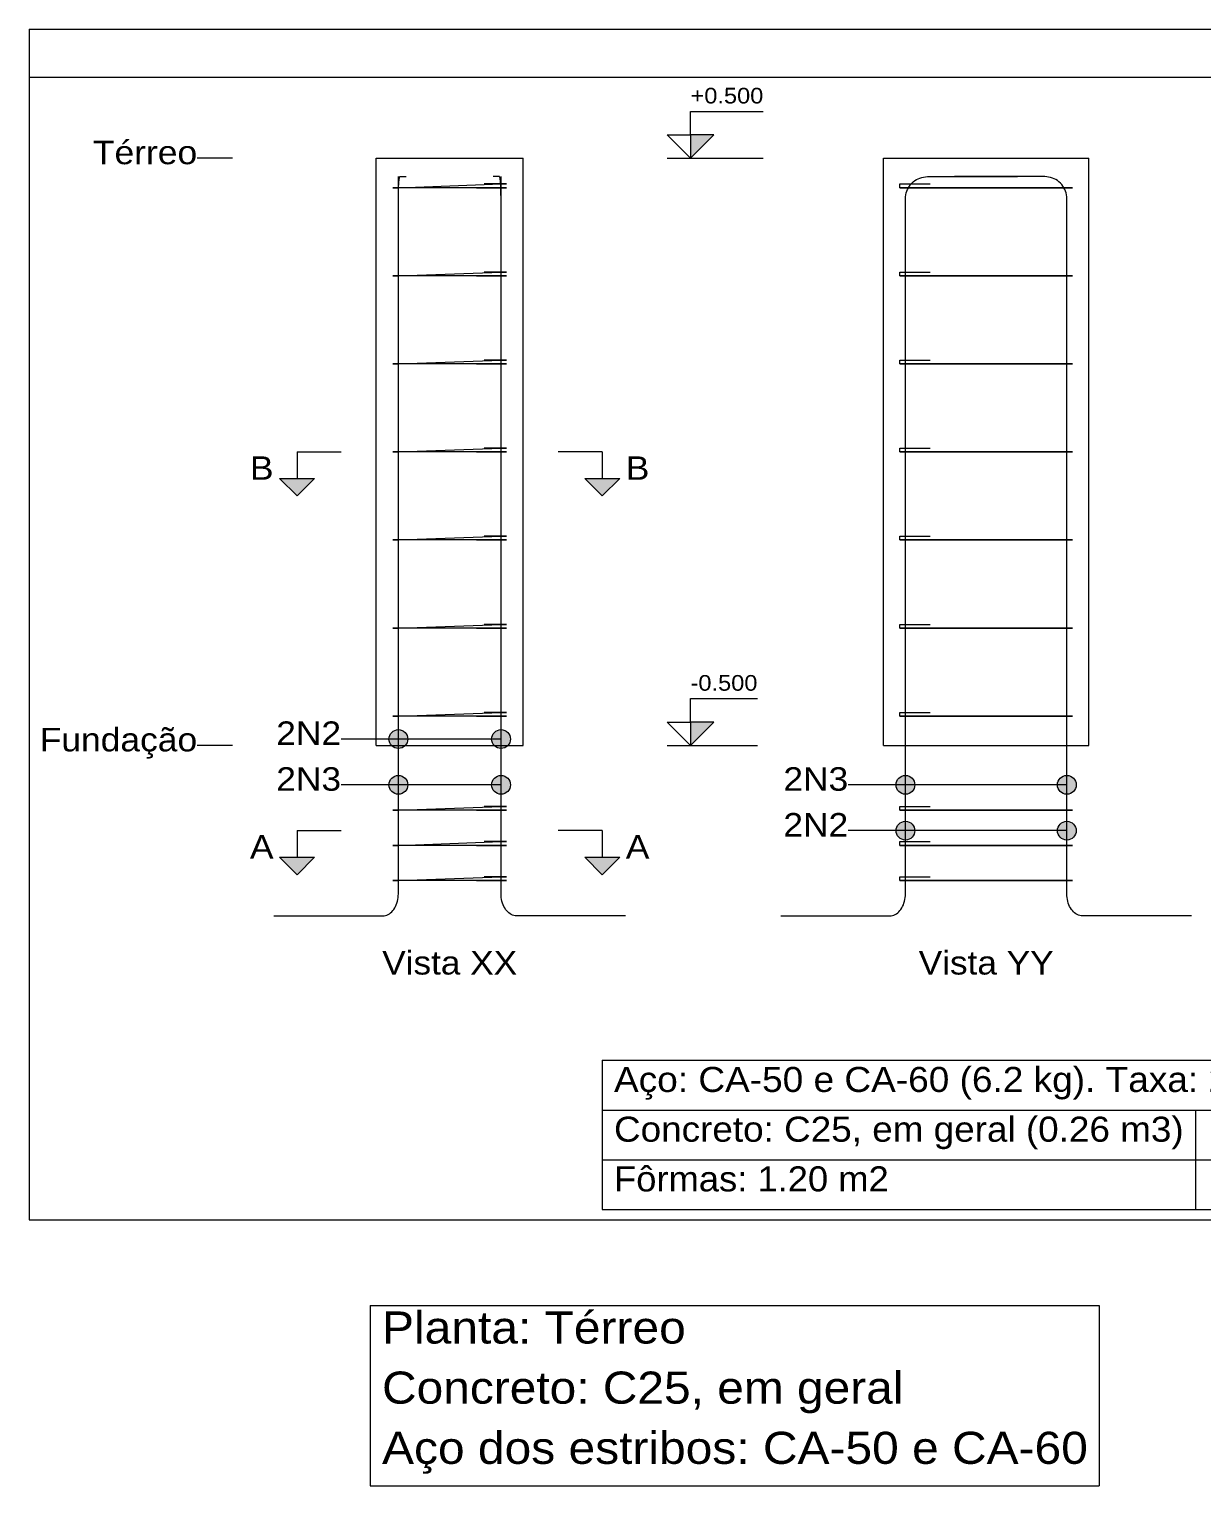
# Model space of a CAD drawing. Header units: inches. Extents: x -37 to 842, y -205 to 94.
# Drawn here: x 662.159 to 664.156, y 83.909 to 86.389 of the extents above; entities that cross this region are included whole.
import ezdxf
from ezdxf.enums import TextEntityAlignment as Align

# ---------------------------------------------------------------- set-up
doc = ezdxf.new("R2010")
doc.units = ezdxf.units.IN
doc.header["$MEASUREMENT"] = 0
for name, color, linetype, lineweight in [('ARM_LONGITUDINAL_Ø12_5', 202, 'Continuous', 9), ('ARM_TRANSVERSAL_Ø6_3', 202, 'Continuous', 9), ('CORTE_COTAS_DAS_PLANTAS', 151, 'Continuous', 9), ('CORTE_LINHAS_DA_TABELA_DE_DADOS_DOS_PILARES', 1, 'Continuous', 9), ('CORTE_LINHAS_DA_TABELA_DE_DETALHE', 7, 'Continuous', 9), ('CORTE_LINHAS_DA_TABELA_DE_QUANTITATIVOS_DO_QUADRO_DE_PILARES', 1, 'Continuous', 9), ('CORTE_NOMES_DAS_PLANTAS', 106, 'Continuous', 9), ('CORTE_PILAR_DE_CONCRETO', 2, 'Continuous', 9), ('CORTE_PISOS', 8, 'Continuous', 9), ('CORTE_SEGMENTOS_DE_CORTE_DE_SECOES', 12, 'Continuous', 9), ('CORTE_TEXTO_DAS_ELEVACOES_DOS_PILARES', 133, 'Continuous', 9), ('CORTE_TEXTOS_DA_TABELA_DE_DADOS_DOS_PILARES', 1, 'Continuous', 9), ('CORTE_TEXTOS_DA_TABELA_DE_QUANTITATIVOS_DO_QUADRO_DE_PILARES', 1, 'Continuous', 9), ('PILCP_ARM_LONG_LINHAS_DAS_ETIQUETAS_DAS_POSICOES_DE_ARMADURA_LONGITUDINAL', 106, 'Continuous', 9), ('PILCP_ARM_LONG_REFERENCIA', 106, 'Continuous', 9)]:
    doc.layers.add(name, color=color, linetype=linetype, lineweight=lineweight)
doc.styles.add('CYPETXT', font='arial.ttf', dxfattribs={"height": 0.2})

msp = doc.modelspace()

# ---------------------------------------------------------------- hatches: boundary and pattern name
at = {"layer": 'CORTE_COTAS_DAS_PLANTAS'}
for points in [[(663.2852, 86.1692), (663.3252, 86.2092), (663.2852, 86.2092)], [(663.2852, 85.1693), (663.3252, 85.2093), (663.2852, 85.2093)]]:
    msp.add_hatch(color=256, dxfattribs=at).paths.add_polyline_path(points)
at = {"layer": 'CORTE_SEGMENTOS_DE_CORTE_DE_SECOES'}
for points in [[(662.585, 85.6242), (662.645, 85.6242), (662.615, 85.5943)], [(662.585, 85.6242), (662.645, 85.6242), (662.615, 85.5943)], [(663.105, 85.6242), (663.165, 85.6242), (663.135, 85.5943)], [(663.105, 85.6242), (663.165, 85.6242), (663.135, 85.5943)], [(662.585, 84.9793), (662.645, 84.9793), (662.615, 84.9493)], [(662.585, 84.9793), (662.645, 84.9793), (662.615, 84.9493)], [(663.105, 84.9793), (663.165, 84.9793), (663.135, 84.9493)], [(663.105, 84.9793), (663.165, 84.9793), (663.135, 84.9493)]]:
    msp.add_hatch(color=256, dxfattribs=at).paths.add_polyline_path(points)
at = {"layer": 'PILCP_ARM_LONG_LINHAS_DAS_ETIQUETAS_DAS_POSICOES_DE_ARMADURA_LONGITUDINAL'}
h = msp.add_hatch(color=256, dxfattribs=at)
edge = h.paths.add_edge_path()
edge.add_arc((662.7876, 85.1803), 0.016, 0, 360)
h = msp.add_hatch(color=256, dxfattribs=at)
edge = h.paths.add_edge_path()
edge.add_arc((662.9625, 85.1803), 0.016, 0, 360)
h = msp.add_hatch(color=256, dxfattribs=at)
edge = h.paths.add_edge_path()
edge.add_arc((662.7876, 85.1023), 0.016, 0, 360)
h = msp.add_hatch(color=256, dxfattribs=at)
edge = h.paths.add_edge_path()
edge.add_arc((662.9625, 85.1023), 0.016, 0, 360)
h = msp.add_hatch(color=256, dxfattribs=at)
edge = h.paths.add_edge_path()
edge.add_arc((663.6513, 85.1023), 0.016, 0, 360)
h = msp.add_hatch(color=256, dxfattribs=at)
edge = h.paths.add_edge_path()
edge.add_arc((663.9262, 85.1023), 0.016, 0, 360)
h = msp.add_hatch(color=256, dxfattribs=at)
edge = h.paths.add_edge_path()
edge.add_arc((663.6513, 85.0243), 0.016, 0, 360)
h = msp.add_hatch(color=256, dxfattribs=at)
edge = h.paths.add_edge_path()
edge.add_arc((663.9262, 85.0243), 0.016, 0, 360)

# ---------------------------------------------------------------- linework, layer by layer
at = {"layer": 'ARM_LONGITUDINAL_Ø12_5'}
for points in [[(662.5755, 84.8793), (662.7611, 84.8793), (662.7634, 84.8794), (662.7657, 84.8799), (662.7679, 84.8806), (662.7701, 84.8815), (662.7723, 84.8828), (662.7743, 84.8843), (662.7763, 84.8861), (662.7781, 84.8881), (662.7798, 84.8903), (662.7814, 84.8927), (662.7828, 84.8953), (662.784, 84.898), (662.7851, 84.9009), (662.786, 84.904), (662.7867, 84.9071), (662.7872, 84.9103), (662.7875, 84.9135), (662.7876, 84.9168), (662.7876, 86.1005), (662.7876, 86.1037), (662.7876, 86.107), (662.7876, 86.1102), (662.7876, 86.1133), (662.7876, 86.1163), (662.7876, 86.1192), (662.7876, 86.122), (662.7876, 86.1246), (662.7876, 86.127), (662.7876, 86.1292), (662.7876, 86.1312), (662.7876, 86.133), (662.7876, 86.1345), (662.7876, 86.1357), (662.7876, 86.1367), (662.7876, 86.1374), (662.7876, 86.1378), (662.7876, 86.138)], [(662.5755, 84.8793), (662.7611, 84.8793), (662.7634, 84.8794), (662.7657, 84.8799), (662.7679, 84.8806), (662.7701, 84.8815), (662.7723, 84.8828), (662.7743, 84.8843), (662.7763, 84.8861), (662.7781, 84.8881), (662.7798, 84.8903), (662.7814, 84.8927), (662.7828, 84.8953), (662.784, 84.898), (662.7851, 84.9009), (662.786, 84.904), (662.7867, 84.9071), (662.7872, 84.9103), (662.7875, 84.9135), (662.7876, 84.9168), (662.7876, 86.1005), (662.7876, 86.1037), (662.7876, 86.107), (662.7877, 86.1102), (662.7877, 86.1133), (662.7878, 86.1163), (662.7879, 86.1192), (662.7881, 86.122), (662.7882, 86.1246), (662.7884, 86.127), (662.7885, 86.1292), (662.7887, 86.1312), (662.7889, 86.133), (662.7891, 86.1345), (662.7893, 86.1357), (662.7895, 86.1367), (662.7897, 86.1374), (662.79, 86.1378), (662.7902, 86.138), (662.8009, 86.138)], [(663.1746, 84.8793), (662.989, 84.8793), (662.9867, 84.8794), (662.9844, 84.8799), (662.9821, 84.8806), (662.9799, 84.8815), (662.9778, 84.8828), (662.9757, 84.8843), (662.9738, 84.8861), (662.9719, 84.8881), (662.9702, 84.8903), (662.9687, 84.8927), (662.9673, 84.8953), (662.966, 84.898), (662.965, 84.9009), (662.9641, 84.904), (662.9634, 84.9071), (662.9629, 84.9103), (662.9626, 84.9135), (662.9625, 84.9168), (662.9625, 86.1005), (662.9625, 86.1037), (662.9624, 86.107), (662.9624, 86.1102), (662.9623, 86.1133), (662.9622, 86.1163), (662.9621, 86.1192), (662.962, 86.122), (662.9619, 86.1246), (662.9617, 86.127), (662.9615, 86.1292), (662.9614, 86.1312), (662.9612, 86.133), (662.961, 86.1345), (662.9608, 86.1357), (662.9605, 86.1367), (662.9603, 86.1374), (662.9601, 86.1378), (662.9599, 86.138), (662.9491, 86.138)], [(663.1746, 84.8793), (662.989, 84.8793), (662.9867, 84.8794), (662.9844, 84.8799), (662.9821, 84.8806), (662.9799, 84.8815), (662.9778, 84.8828), (662.9757, 84.8843), (662.9738, 84.8861), (662.9719, 84.8881), (662.9702, 84.8903), (662.9687, 84.8927), (662.9673, 84.8953), (662.966, 84.898), (662.965, 84.9009), (662.9641, 84.904), (662.9634, 84.9071), (662.9629, 84.9103), (662.9626, 84.9135), (662.9625, 84.9168), (662.9625, 86.1005), (662.9625, 86.1037), (662.9625, 86.107), (662.9625, 86.1102), (662.9625, 86.1133), (662.9625, 86.1163), (662.9625, 86.1192), (662.9625, 86.122), (662.9625, 86.1246), (662.9625, 86.127), (662.9625, 86.1292), (662.9625, 86.1312), (662.9625, 86.133), (662.9625, 86.1345), (662.9625, 86.1357), (662.9625, 86.1367), (662.9625, 86.1374), (662.9625, 86.1378), (662.9625, 86.138)], [(663.4392, 84.8793), (663.6248, 84.8793), (663.6271, 84.8794), (663.6294, 84.8799), (663.6317, 84.8806), (663.6339, 84.8815), (663.636, 84.8828), (663.6381, 84.8843), (663.64, 84.8861), (663.6419, 84.8881), (663.6436, 84.8903), (663.6451, 84.8927), (663.6465, 84.8953), (663.6478, 84.898), (663.6488, 84.9009), (663.6497, 84.904), (663.6504, 84.9071), (663.6509, 84.9103), (663.6512, 84.9135), (663.6513, 84.9168), (663.6513, 86.1005), (663.6515, 86.1037), (663.6519, 86.107), (663.6526, 86.1102), (663.6536, 86.1133), (663.6548, 86.1163), (663.6563, 86.1192), (663.6581, 86.122), (663.6601, 86.1246), (663.6623, 86.127), (663.6647, 86.1292), (663.6673, 86.1312), (663.67, 86.133), (663.6729, 86.1345), (663.6759, 86.1357), (663.679, 86.1367), (663.6822, 86.1374), (663.6855, 86.1378), (663.6887, 86.138), (663.8421, 86.138)], [(663.4392, 84.8793), (663.6248, 84.8793), (663.6271, 84.8794), (663.6294, 84.8799), (663.6317, 84.8806), (663.6339, 84.8815), (663.636, 84.8828), (663.6381, 84.8843), (663.64, 84.8861), (663.6419, 84.8881), (663.6436, 84.8903), (663.6451, 84.8927), (663.6465, 84.8953), (663.6478, 84.898), (663.6488, 84.9009), (663.6497, 84.904), (663.6504, 84.9071), (663.6509, 84.9103), (663.6512, 84.9135), (663.6513, 84.9168), (663.6513, 86.1005), (663.6515, 86.1037), (663.6519, 86.107), (663.6526, 86.1102), (663.6536, 86.1133), (663.6548, 86.1163), (663.6563, 86.1192), (663.6581, 86.122), (663.6601, 86.1246), (663.6623, 86.127), (663.6647, 86.1292), (663.6673, 86.1312), (663.67, 86.133), (663.6729, 86.1345), (663.6759, 86.1357), (663.679, 86.1367), (663.6822, 86.1374), (663.6855, 86.1378), (663.6887, 86.138), (663.8421, 86.138)], [(664.1383, 84.8793), (663.9527, 84.8793), (663.9504, 84.8794), (663.9481, 84.8799), (663.9459, 84.8806), (663.9437, 84.8815), (663.9415, 84.8828), (663.9395, 84.8843), (663.9375, 84.8861), (663.9357, 84.8881), (663.934, 84.8903), (663.9324, 84.8927), (663.931, 84.8953), (663.9298, 84.898), (663.9287, 84.9009), (663.9278, 84.904), (663.9271, 84.9071), (663.9266, 84.9103), (663.9263, 84.9135), (663.9262, 84.9168), (663.9262, 86.1005), (663.9261, 86.1037), (663.9256, 86.107), (663.9249, 86.1102), (663.9239, 86.1133), (663.9227, 86.1163), (663.9212, 86.1192), (663.9194, 86.122), (663.9174, 86.1246), (663.9152, 86.127), (663.9128, 86.1292), (663.9102, 86.1312), (663.9075, 86.133), (663.9046, 86.1345), (663.9015, 86.1357), (663.8984, 86.1367), (663.8952, 86.1374), (663.892, 86.1378), (663.8887, 86.138), (663.735, 86.138)], [(664.1383, 84.8793), (663.9527, 84.8793), (663.9504, 84.8794), (663.9481, 84.8799), (663.9459, 84.8806), (663.9437, 84.8815), (663.9415, 84.8828), (663.9395, 84.8843), (663.9375, 84.8861), (663.9357, 84.8881), (663.934, 84.8903), (663.9324, 84.8927), (663.931, 84.8953), (663.9298, 84.898), (663.9287, 84.9009), (663.9278, 84.904), (663.9271, 84.9071), (663.9266, 84.9103), (663.9263, 84.9135), (663.9262, 84.9168), (663.9262, 86.1005), (663.9261, 86.1037), (663.9256, 86.107), (663.9249, 86.1102), (663.9239, 86.1133), (663.9227, 86.1163), (663.9212, 86.1192), (663.9194, 86.122), (663.9174, 86.1246), (663.9152, 86.127), (663.9128, 86.1292), (663.9102, 86.1312), (663.9075, 86.133), (663.9046, 86.1345), (663.9015, 86.1357), (663.8984, 86.1367), (663.8952, 86.1374), (663.892, 86.1378), (663.8887, 86.138), (663.735, 86.138)]]:
    msp.add_lwpolyline(points, dxfattribs=at)
at = {"layer": 'ARM_TRANSVERSAL_Ø6_3'}
for points in [[(662.9205, 86.1192), (662.9558, 86.1192), (662.9573, 86.1192), (662.9589, 86.1192), (662.9606, 86.1192), (662.9625, 86.1192), (662.9643, 86.1192), (662.9661, 86.1192), (662.9677, 86.1192), (662.9691, 86.1192), (662.9703, 86.1192), (662.9712, 86.1192), (662.9717, 86.1192), (662.9719, 86.1192), (662.9712, 86.1192), (662.9691, 86.1192), (662.9661, 86.1192), (662.9625, 86.1192), (662.7876, 86.1192), (662.784, 86.1192), (662.7809, 86.1192), (662.7789, 86.1192), (662.7782, 86.1192), (662.7789, 86.1192), (662.7809, 86.1192), (662.784, 86.1192), (662.7876, 86.1192), (662.9625, 86.1255), (662.9643, 86.1255), (662.9661, 86.1255), (662.9677, 86.1255), (662.9691, 86.1255), (662.9703, 86.1255), (662.9712, 86.1255), (662.9717, 86.1255), (662.9719, 86.1255), (662.9717, 86.1255), (662.9712, 86.1255), (662.9703, 86.1255), (662.9691, 86.1255), (662.9338, 86.1255)], [(663.68, 86.1192), (663.6447, 86.1192), (663.6435, 86.1192), (663.6426, 86.1192), (663.6421, 86.1192), (663.6419, 86.1192), (663.6421, 86.1192), (663.6426, 86.1192), (663.6435, 86.1192), (663.6447, 86.1192), (663.6461, 86.1192), (663.6477, 86.1192), (663.6495, 86.1192), (663.6513, 86.1192), (663.9262, 86.1192), (663.9298, 86.1192), (663.9329, 86.1192), (663.9349, 86.1192), (663.9356, 86.1192), (663.9349, 86.1192), (663.9329, 86.1192), (663.9298, 86.1192), (663.9262, 86.1192), (663.6513, 86.1192), (663.6477, 86.1192), (663.6447, 86.1192), (663.6426, 86.1192), (663.6419, 86.1192), (663.6419, 86.1255), (663.6421, 86.1255), (663.6426, 86.1255), (663.6435, 86.1255), (663.6447, 86.1255), (663.6461, 86.1255), (663.6477, 86.1255), (663.6495, 86.1255), (663.6513, 86.1255), (663.6532, 86.1255), (663.6549, 86.1255), (663.6565, 86.1255), (663.658, 86.1255), (663.6933, 86.1255)], [(662.9205, 85.9692), (662.9558, 85.9692), (662.9573, 85.9692), (662.9589, 85.9692), (662.9606, 85.9692), (662.9625, 85.9692), (662.9643, 85.9692), (662.9661, 85.9692), (662.9677, 85.9692), (662.9691, 85.9692), (662.9703, 85.9692), (662.9712, 85.9692), (662.9717, 85.9692), (662.9719, 85.9692), (662.9712, 85.9692), (662.9691, 85.9692), (662.9661, 85.9692), (662.9625, 85.9692), (662.7876, 85.9692), (662.784, 85.9692), (662.7809, 85.9692), (662.7789, 85.9692), (662.7782, 85.9692), (662.7789, 85.9692), (662.7809, 85.9692), (662.784, 85.9692), (662.7876, 85.9692), (662.9625, 85.9755), (662.9643, 85.9755), (662.9661, 85.9755), (662.9677, 85.9755), (662.9691, 85.9755), (662.9703, 85.9755), (662.9712, 85.9755), (662.9717, 85.9755), (662.9719, 85.9755), (662.9717, 85.9755), (662.9712, 85.9755), (662.9703, 85.9755), (662.9691, 85.9755), (662.9338, 85.9755)], [(663.68, 85.9692), (663.6447, 85.9692), (663.6435, 85.9692), (663.6426, 85.9692), (663.6421, 85.9692), (663.6419, 85.9692), (663.6421, 85.9692), (663.6426, 85.9692), (663.6435, 85.9692), (663.6447, 85.9692), (663.6461, 85.9692), (663.6477, 85.9692), (663.6495, 85.9692), (663.6513, 85.9692), (663.9262, 85.9692), (663.9298, 85.9692), (663.9329, 85.9692), (663.9349, 85.9692), (663.9356, 85.9692), (663.9349, 85.9692), (663.9329, 85.9692), (663.9298, 85.9692), (663.9262, 85.9692), (663.6513, 85.9692), (663.6477, 85.9692), (663.6447, 85.9692), (663.6426, 85.9692), (663.6419, 85.9692), (663.6419, 85.9755), (663.6421, 85.9755), (663.6426, 85.9755), (663.6435, 85.9755), (663.6447, 85.9755), (663.6461, 85.9755), (663.6477, 85.9755), (663.6495, 85.9755), (663.6513, 85.9755), (663.6532, 85.9755), (663.6549, 85.9755), (663.6565, 85.9755), (663.658, 85.9755), (663.6933, 85.9755)], [(662.9205, 85.8192), (662.9558, 85.8192), (662.9573, 85.8192), (662.9589, 85.8192), (662.9606, 85.8192), (662.9625, 85.8192), (662.9643, 85.8192), (662.9661, 85.8192), (662.9677, 85.8192), (662.9691, 85.8192), (662.9703, 85.8192), (662.9712, 85.8192), (662.9717, 85.8192), (662.9719, 85.8192), (662.9712, 85.8192), (662.9691, 85.8192), (662.9661, 85.8192), (662.9625, 85.8192), (662.7876, 85.8192), (662.784, 85.8192), (662.7809, 85.8192), (662.7789, 85.8192), (662.7782, 85.8192), (662.7789, 85.8192), (662.7809, 85.8192), (662.784, 85.8192), (662.7876, 85.8192), (662.9625, 85.8255), (662.9643, 85.8255), (662.9661, 85.8255), (662.9677, 85.8255), (662.9691, 85.8255), (662.9703, 85.8255), (662.9712, 85.8255), (662.9717, 85.8255), (662.9719, 85.8255), (662.9717, 85.8255), (662.9712, 85.8255), (662.9703, 85.8255), (662.9691, 85.8255), (662.9338, 85.8255)], [(663.68, 85.8192), (663.6447, 85.8192), (663.6435, 85.8192), (663.6426, 85.8192), (663.6421, 85.8192), (663.6419, 85.8192), (663.6421, 85.8192), (663.6426, 85.8192), (663.6435, 85.8192), (663.6447, 85.8192), (663.6461, 85.8192), (663.6477, 85.8192), (663.6495, 85.8192), (663.6513, 85.8192), (663.9262, 85.8192), (663.9298, 85.8192), (663.9329, 85.8192), (663.9349, 85.8192), (663.9356, 85.8192), (663.9349, 85.8192), (663.9329, 85.8192), (663.9298, 85.8192), (663.9262, 85.8192), (663.6513, 85.8192), (663.6477, 85.8192), (663.6447, 85.8192), (663.6426, 85.8192), (663.6419, 85.8192), (663.6419, 85.8255), (663.6421, 85.8255), (663.6426, 85.8255), (663.6435, 85.8255), (663.6447, 85.8255), (663.6461, 85.8255), (663.6477, 85.8255), (663.6495, 85.8255), (663.6513, 85.8255), (663.6532, 85.8255), (663.6549, 85.8255), (663.6565, 85.8255), (663.658, 85.8255), (663.6933, 85.8255)], [(662.9205, 85.6692), (662.9558, 85.6692), (662.9573, 85.6692), (662.9589, 85.6692), (662.9606, 85.6692), (662.9625, 85.6692), (662.9643, 85.6692), (662.9661, 85.6692), (662.9677, 85.6692), (662.9691, 85.6692), (662.9703, 85.6692), (662.9712, 85.6692), (662.9717, 85.6692), (662.9719, 85.6692), (662.9712, 85.6692), (662.9691, 85.6692), (662.9661, 85.6692), (662.9625, 85.6692), (662.7876, 85.6692), (662.784, 85.6692), (662.7809, 85.6692), (662.7789, 85.6692), (662.7782, 85.6692), (662.7789, 85.6692), (662.7809, 85.6692), (662.784, 85.6692), (662.7876, 85.6692), (662.9625, 85.6755), (662.9643, 85.6755), (662.9661, 85.6755), (662.9677, 85.6755), (662.9691, 85.6755), (662.9703, 85.6755), (662.9712, 85.6755), (662.9717, 85.6755), (662.9719, 85.6755), (662.9717, 85.6755), (662.9712, 85.6755), (662.9703, 85.6755), (662.9691, 85.6755), (662.9338, 85.6755)], [(663.68, 85.6692), (663.6447, 85.6692), (663.6435, 85.6692), (663.6426, 85.6692), (663.6421, 85.6692), (663.6419, 85.6692), (663.6421, 85.6692), (663.6426, 85.6692), (663.6435, 85.6692), (663.6447, 85.6692), (663.6461, 85.6692), (663.6477, 85.6692), (663.6495, 85.6692), (663.6513, 85.6692), (663.9262, 85.6692), (663.9298, 85.6692), (663.9329, 85.6692), (663.9349, 85.6692), (663.9356, 85.6692), (663.9349, 85.6692), (663.9329, 85.6692), (663.9298, 85.6692), (663.9262, 85.6692), (663.6513, 85.6692), (663.6477, 85.6692), (663.6447, 85.6692), (663.6426, 85.6692), (663.6419, 85.6692), (663.6419, 85.6755), (663.6421, 85.6755), (663.6426, 85.6755), (663.6435, 85.6755), (663.6447, 85.6755), (663.6461, 85.6755), (663.6477, 85.6755), (663.6495, 85.6755), (663.6513, 85.6755), (663.6532, 85.6755), (663.6549, 85.6755), (663.6565, 85.6755), (663.658, 85.6755), (663.6933, 85.6755)], [(662.9205, 85.5193), (662.9558, 85.5193), (662.9573, 85.5193), (662.9589, 85.5193), (662.9606, 85.5193), (662.9625, 85.5193), (662.9643, 85.5193), (662.9661, 85.5193), (662.9677, 85.5193), (662.9691, 85.5193), (662.9703, 85.5193), (662.9712, 85.5193), (662.9717, 85.5193), (662.9719, 85.5193), (662.9712, 85.5193), (662.9691, 85.5193), (662.9661, 85.5193), (662.9625, 85.5193), (662.7876, 85.5193), (662.784, 85.5193), (662.7809, 85.5193), (662.7789, 85.5193), (662.7782, 85.5193), (662.7789, 85.5193), (662.7809, 85.5193), (662.784, 85.5193), (662.7876, 85.5193), (662.9625, 85.5256), (662.9643, 85.5256), (662.9661, 85.5256), (662.9677, 85.5256), (662.9691, 85.5256), (662.9703, 85.5256), (662.9712, 85.5256), (662.9717, 85.5256), (662.9719, 85.5256), (662.9717, 85.5256), (662.9712, 85.5256), (662.9703, 85.5256), (662.9691, 85.5256), (662.9338, 85.5256)], [(663.68, 85.5193), (663.6447, 85.5193), (663.6435, 85.5193), (663.6426, 85.5193), (663.6421, 85.5193), (663.6419, 85.5193), (663.6421, 85.5193), (663.6426, 85.5193), (663.6435, 85.5193), (663.6447, 85.5193), (663.6461, 85.5193), (663.6477, 85.5193), (663.6495, 85.5193), (663.6513, 85.5193), (663.9262, 85.5193), (663.9298, 85.5193), (663.9329, 85.5193), (663.9349, 85.5193), (663.9356, 85.5193), (663.9349, 85.5193), (663.9329, 85.5193), (663.9298, 85.5193), (663.9262, 85.5193), (663.6513, 85.5193), (663.6477, 85.5193), (663.6447, 85.5193), (663.6426, 85.5193), (663.6419, 85.5193), (663.6419, 85.5256), (663.6421, 85.5256), (663.6426, 85.5256), (663.6435, 85.5256), (663.6447, 85.5256), (663.6461, 85.5256), (663.6477, 85.5256), (663.6495, 85.5256), (663.6513, 85.5256), (663.6532, 85.5256), (663.6549, 85.5256), (663.6565, 85.5256), (663.658, 85.5256), (663.6933, 85.5256)], [(662.9205, 85.3693), (662.9558, 85.3693), (662.9573, 85.3693), (662.9589, 85.3693), (662.9606, 85.3693), (662.9625, 85.3693), (662.9643, 85.3693), (662.9661, 85.3693), (662.9677, 85.3693), (662.9691, 85.3693), (662.9703, 85.3693), (662.9712, 85.3693), (662.9717, 85.3693), (662.9719, 85.3693), (662.9712, 85.3693), (662.9691, 85.3693), (662.9661, 85.3693), (662.9625, 85.3693), (662.7876, 85.3693), (662.784, 85.3693), (662.7809, 85.3693), (662.7789, 85.3693), (662.7782, 85.3693), (662.7789, 85.3693), (662.7809, 85.3693), (662.784, 85.3693), (662.7876, 85.3693), (662.9625, 85.3756), (662.9643, 85.3756), (662.9661, 85.3756), (662.9677, 85.3756), (662.9691, 85.3756), (662.9703, 85.3756), (662.9712, 85.3756), (662.9717, 85.3756), (662.9719, 85.3756), (662.9717, 85.3756), (662.9712, 85.3756), (662.9703, 85.3756), (662.9691, 85.3756), (662.9338, 85.3756)], [(663.68, 85.3693), (663.6447, 85.3693), (663.6435, 85.3693), (663.6426, 85.3693), (663.6421, 85.3693), (663.6419, 85.3693), (663.6421, 85.3693), (663.6426, 85.3693), (663.6435, 85.3693), (663.6447, 85.3693), (663.6461, 85.3693), (663.6477, 85.3693), (663.6495, 85.3693), (663.6513, 85.3693), (663.9262, 85.3693), (663.9298, 85.3693), (663.9329, 85.3693), (663.9349, 85.3693), (663.9356, 85.3693), (663.9349, 85.3693), (663.9329, 85.3693), (663.9298, 85.3693), (663.9262, 85.3693), (663.6513, 85.3693), (663.6477, 85.3693), (663.6447, 85.3693), (663.6426, 85.3693), (663.6419, 85.3693), (663.6419, 85.3756), (663.6421, 85.3756), (663.6426, 85.3756), (663.6435, 85.3756), (663.6447, 85.3756), (663.6461, 85.3756), (663.6477, 85.3756), (663.6495, 85.3756), (663.6513, 85.3756), (663.6532, 85.3756), (663.6549, 85.3756), (663.6565, 85.3756), (663.658, 85.3756), (663.6933, 85.3756)], [(662.9205, 85.2193), (662.9558, 85.2193), (662.9573, 85.2193), (662.9589, 85.2193), (662.9606, 85.2193), (662.9625, 85.2193), (662.9643, 85.2193), (662.9661, 85.2193), (662.9677, 85.2193), (662.9691, 85.2193), (662.9703, 85.2193), (662.9712, 85.2193), (662.9717, 85.2193), (662.9719, 85.2193), (662.9712, 85.2193), (662.9691, 85.2193), (662.9661, 85.2193), (662.9625, 85.2193), (662.7876, 85.2193), (662.784, 85.2193), (662.7809, 85.2193), (662.7789, 85.2193), (662.7782, 85.2193), (662.7789, 85.2193), (662.7809, 85.2193), (662.784, 85.2193), (662.7876, 85.2193), (662.9625, 85.2256), (662.9643, 85.2256), (662.9661, 85.2256), (662.9677, 85.2256), (662.9691, 85.2256), (662.9703, 85.2256), (662.9712, 85.2256), (662.9717, 85.2256), (662.9719, 85.2256), (662.9717, 85.2256), (662.9712, 85.2256), (662.9703, 85.2256), (662.9691, 85.2256), (662.9338, 85.2256)], [(663.68, 85.2193), (663.6447, 85.2193), (663.6435, 85.2193), (663.6426, 85.2193), (663.6421, 85.2193), (663.6419, 85.2193), (663.6421, 85.2193), (663.6426, 85.2193), (663.6435, 85.2193), (663.6447, 85.2193), (663.6461, 85.2193), (663.6477, 85.2193), (663.6495, 85.2193), (663.6513, 85.2193), (663.9262, 85.2193), (663.9298, 85.2193), (663.9329, 85.2193), (663.9349, 85.2193), (663.9356, 85.2193), (663.9349, 85.2193), (663.9329, 85.2193), (663.9298, 85.2193), (663.9262, 85.2193), (663.6513, 85.2193), (663.6477, 85.2193), (663.6447, 85.2193), (663.6426, 85.2193), (663.6419, 85.2193), (663.6419, 85.2256), (663.6421, 85.2256), (663.6426, 85.2256), (663.6435, 85.2256), (663.6447, 85.2256), (663.6461, 85.2256), (663.6477, 85.2256), (663.6495, 85.2256), (663.6513, 85.2256), (663.6532, 85.2256), (663.6549, 85.2256), (663.6565, 85.2256), (663.658, 85.2256), (663.6933, 85.2256)], [(662.9205, 85.0593), (662.9558, 85.0593), (662.9573, 85.0593), (662.9589, 85.0593), (662.9606, 85.0593), (662.9625, 85.0593), (662.9643, 85.0593), (662.9661, 85.0593), (662.9677, 85.0593), (662.9691, 85.0593), (662.9703, 85.0593), (662.9712, 85.0593), (662.9717, 85.0593), (662.9719, 85.0593), (662.9712, 85.0593), (662.9691, 85.0593), (662.9661, 85.0593), (662.9625, 85.0593), (662.7876, 85.0593), (662.784, 85.0593), (662.7809, 85.0593), (662.7789, 85.0593), (662.7782, 85.0593), (662.7789, 85.0593), (662.7809, 85.0593), (662.784, 85.0593), (662.7876, 85.0593), (662.9625, 85.0656), (662.9643, 85.0656), (662.9661, 85.0656), (662.9677, 85.0656), (662.9691, 85.0656), (662.9703, 85.0656), (662.9712, 85.0656), (662.9717, 85.0656), (662.9719, 85.0656), (662.9717, 85.0656), (662.9712, 85.0656), (662.9703, 85.0656), (662.9691, 85.0656), (662.9338, 85.0656)], [(663.68, 85.0593), (663.6447, 85.0593), (663.6435, 85.0593), (663.6426, 85.0593), (663.6421, 85.0593), (663.6419, 85.0593), (663.6421, 85.0593), (663.6426, 85.0593), (663.6435, 85.0593), (663.6447, 85.0593), (663.6461, 85.0593), (663.6477, 85.0593), (663.6495, 85.0593), (663.6513, 85.0593), (663.9262, 85.0593), (663.9298, 85.0593), (663.9329, 85.0593), (663.9349, 85.0593), (663.9356, 85.0593), (663.9349, 85.0593), (663.9329, 85.0593), (663.9298, 85.0593), (663.9262, 85.0593), (663.6513, 85.0593), (663.6477, 85.0593), (663.6447, 85.0593), (663.6426, 85.0593), (663.6419, 85.0593), (663.6419, 85.0656), (663.6421, 85.0656), (663.6426, 85.0656), (663.6435, 85.0656), (663.6447, 85.0656), (663.6461, 85.0656), (663.6477, 85.0656), (663.6495, 85.0656), (663.6513, 85.0656), (663.6532, 85.0656), (663.6549, 85.0656), (663.6565, 85.0656), (663.658, 85.0656), (663.6933, 85.0656)], [(662.9205, 84.9993), (662.9558, 84.9993), (662.9573, 84.9993), (662.9589, 84.9993), (662.9606, 84.9993), (662.9625, 84.9993), (662.9643, 84.9993), (662.9661, 84.9993), (662.9677, 84.9993), (662.9691, 84.9993), (662.9703, 84.9993), (662.9712, 84.9993), (662.9717, 84.9993), (662.9719, 84.9993), (662.9712, 84.9993), (662.9691, 84.9993), (662.9661, 84.9993), (662.9625, 84.9993), (662.7876, 84.9993), (662.784, 84.9993), (662.7809, 84.9993), (662.7789, 84.9993), (662.7782, 84.9993), (662.7789, 84.9993), (662.7809, 84.9993), (662.784, 84.9993), (662.7876, 84.9993), (662.9625, 85.0056), (662.9643, 85.0056), (662.9661, 85.0056), (662.9677, 85.0056), (662.9691, 85.0056), (662.9703, 85.0056), (662.9712, 85.0056), (662.9717, 85.0056), (662.9719, 85.0056), (662.9717, 85.0056), (662.9712, 85.0056), (662.9703, 85.0056), (662.9691, 85.0056), (662.9338, 85.0056)], [(663.68, 84.9993), (663.6447, 84.9993), (663.6435, 84.9993), (663.6426, 84.9993), (663.6421, 84.9993), (663.6419, 84.9993), (663.6421, 84.9993), (663.6426, 84.9993), (663.6435, 84.9993), (663.6447, 84.9993), (663.6461, 84.9993), (663.6477, 84.9993), (663.6495, 84.9993), (663.6513, 84.9993), (663.9262, 84.9993), (663.9298, 84.9993), (663.9329, 84.9993), (663.9349, 84.9993), (663.9356, 84.9993), (663.9349, 84.9993), (663.9329, 84.9993), (663.9298, 84.9993), (663.9262, 84.9993), (663.6513, 84.9993), (663.6477, 84.9993), (663.6447, 84.9993), (663.6426, 84.9993), (663.6419, 84.9993), (663.6419, 85.0056), (663.6421, 85.0056), (663.6426, 85.0056), (663.6435, 85.0056), (663.6447, 85.0056), (663.6461, 85.0056), (663.6477, 85.0056), (663.6495, 85.0056), (663.6513, 85.0056), (663.6532, 85.0056), (663.6549, 85.0056), (663.6565, 85.0056), (663.658, 85.0056), (663.6933, 85.0056)], [(662.9205, 84.9393), (662.9558, 84.9393), (662.9573, 84.9393), (662.9589, 84.9393), (662.9606, 84.9393), (662.9625, 84.9393), (662.9643, 84.9393), (662.9661, 84.9393), (662.9677, 84.9393), (662.9691, 84.9393), (662.9703, 84.9393), (662.9712, 84.9393), (662.9717, 84.9393), (662.9719, 84.9393), (662.9712, 84.9393), (662.9691, 84.9393), (662.9661, 84.9393), (662.9625, 84.9393), (662.7876, 84.9393), (662.784, 84.9393), (662.7809, 84.9393), (662.7789, 84.9393), (662.7782, 84.9393), (662.7789, 84.9393), (662.7809, 84.9393), (662.784, 84.9393), (662.7876, 84.9393), (662.9625, 84.9456), (662.9643, 84.9456), (662.9661, 84.9456), (662.9677, 84.9456), (662.9691, 84.9456), (662.9703, 84.9456), (662.9712, 84.9456), (662.9717, 84.9456), (662.9719, 84.9456), (662.9717, 84.9456), (662.9712, 84.9456), (662.9703, 84.9456), (662.9691, 84.9456), (662.9338, 84.9456)], [(663.68, 84.9393), (663.6447, 84.9393), (663.6435, 84.9393), (663.6426, 84.9393), (663.6421, 84.9393), (663.6419, 84.9393), (663.6421, 84.9393), (663.6426, 84.9393), (663.6435, 84.9393), (663.6447, 84.9393), (663.6461, 84.9393), (663.6477, 84.9393), (663.6495, 84.9393), (663.6513, 84.9393), (663.9262, 84.9393), (663.9298, 84.9393), (663.9329, 84.9393), (663.9349, 84.9393), (663.9356, 84.9393), (663.9349, 84.9393), (663.9329, 84.9393), (663.9298, 84.9393), (663.9262, 84.9393), (663.6513, 84.9393), (663.6477, 84.9393), (663.6447, 84.9393), (663.6426, 84.9393), (663.6419, 84.9393), (663.6419, 84.9456), (663.6421, 84.9456), (663.6426, 84.9456), (663.6435, 84.9456), (663.6447, 84.9456), (663.6461, 84.9456), (663.6477, 84.9456), (663.6495, 84.9456), (663.6513, 84.9456), (663.6532, 84.9456), (663.6549, 84.9456), (663.6565, 84.9456), (663.658, 84.9456), (663.6933, 84.9456)]]:
    msp.add_lwpolyline(points, dxfattribs=at)
at = {"layer": 'CORTE_COTAS_DAS_PLANTAS'}
for p, q in [((663.2452, 86.1692), (663.4092, 86.1692)), ((663.2452, 85.1693), (663.3992, 85.1693))]:
    msp.add_line(p, q, dxfattribs=at)
for points in [[(663.2852, 86.2092), (663.2852, 86.2492), (663.4092, 86.2492)], [(663.2852, 85.2093), (663.2852, 85.2493), (663.3992, 85.2493)]]:
    msp.add_lwpolyline(points, dxfattribs=at)
for points in [[(663.2852, 86.1692), (663.2452, 86.2092), (663.2852, 86.2092), (663.2852, 86.1692)], [(663.2852, 86.1692), (663.3252, 86.2092), (663.2852, 86.2092)], [(663.2852, 85.1693), (663.2452, 85.2093), (663.2852, 85.2093), (663.2852, 85.1693)], [(663.2852, 85.1693), (663.3252, 85.2093), (663.2852, 85.2093)]]:
    msp.add_lwpolyline(points, close=True, dxfattribs=at)
at = {"layer": 'CORTE_LINHAS_DA_TABELA_DE_DADOS_DOS_PILARES'}
for p, q in [((663.1346, 84.6333), (665.7473, 84.6333)), ((663.1346, 84.6333), (663.1346, 84.3793)), ((663.1346, 84.5486), (665.7473, 84.5486)), ((664.1455, 84.5486), (664.1455, 84.3793)), ((663.1346, 84.464), (665.3028, 84.464)), ((663.1346, 84.3793), (665.7473, 84.3793))]:
    msp.add_line(p, q, dxfattribs=at)
at = {"layer": 'CORTE_LINHAS_DA_TABELA_DE_DETALHE'}
for p, q in [((662.1587, 86.3892), (666.7224, 86.3892)), ((662.1587, 86.3892), (662.1587, 84.3613)), ((662.1587, 86.3072), (666.7224, 86.3072)), ((662.1587, 84.3613), (666.7224, 84.3613))]:
    msp.add_line(p, q, dxfattribs=at)
at = {"layer": 'CORTE_NOMES_DAS_PLANTAS'}
for p, q in [((662.5048, 86.1692), (662.4449, 86.1692)), ((662.5048, 85.1693), (662.4449, 85.1693))]:
    msp.add_line(p, q, dxfattribs=at)
at = {"layer": 'CORTE_PILAR_DE_CONCRETO'}
for p, q in [((662.75, 85.1693), (662.75, 86.1692)), ((662.75, 86.1692), (663, 86.1692)), ((663, 85.1693), (663, 86.1692)), ((663.6138, 85.1693), (663.6138, 86.1692)), ((663.6138, 86.1692), (663.9638, 86.1692)), ((663.9638, 85.1693), (663.9638, 86.1692)), ((662.75, 85.1693), (663, 85.1693)), ((663.6138, 85.1693), (663.9638, 85.1693))]:
    msp.add_line(p, q, dxfattribs=at)
at = {"layer": 'CORTE_PISOS', "color": 254, "true_color": 0xdad7d3}
for points in [[(662.75, 86.1692), (663, 86.1692)], [(663.6138, 86.1692), (663.9638, 86.1692)]]:
    msp.add_lwpolyline(points, dxfattribs=at)
at = {"layer": 'CORTE_SEGMENTOS_DE_CORTE_DE_SECOES'}
for p, q in [((662.615, 85.6692), (662.69, 85.6692)), ((662.615, 85.6692), (662.615, 85.6242)), ((662.615, 85.6692), (662.69, 85.6692)), ((662.615, 85.6692), (662.615, 85.6242)), ((663.135, 85.6692), (663.06, 85.6692)), ((663.135, 85.6692), (663.06, 85.6692)), ((663.135, 85.6692), (663.135, 85.6242)), ((663.135, 85.6692), (663.135, 85.6242)), ((662.615, 85.0243), (662.69, 85.0243)), ((662.615, 85.0243), (662.615, 84.9793)), ((662.615, 85.0243), (662.69, 85.0243)), ((662.615, 85.0243), (662.615, 84.9793)), ((663.135, 85.0243), (663.06, 85.0243)), ((663.135, 85.0243), (663.06, 85.0243)), ((663.135, 85.0243), (663.135, 84.9793)), ((663.135, 85.0243), (663.135, 84.9793))]:
    msp.add_line(p, q, dxfattribs=at)
for points in [[(662.585, 85.6242), (662.645, 85.6242), (662.615, 85.5943)], [(662.585, 85.6242), (662.645, 85.6242), (662.615, 85.5943)], [(663.105, 85.6242), (663.165, 85.6242), (663.135, 85.5943)], [(663.105, 85.6242), (663.165, 85.6242), (663.135, 85.5943)], [(662.585, 84.9793), (662.645, 84.9793), (662.615, 84.9493)], [(662.585, 84.9793), (662.645, 84.9793), (662.615, 84.9493)], [(663.105, 84.9793), (663.165, 84.9793), (663.135, 84.9493)], [(663.105, 84.9793), (663.165, 84.9793), (663.135, 84.9493)]]:
    msp.add_lwpolyline(points, close=True, dxfattribs=at)
at = {"layer": 'CORTE_TEXTOS_DA_TABELA_DE_QUANTITATIVOS_DO_QUADRO_DE_PILARES', "lineweight": 5}
for p, q in [((662.7395, 84.2159), (663.9815, 84.2159)), ((662.7395, 84.2159), (662.7395, 83.9086)), ((663.9815, 84.2159), (663.9815, 83.9086)), ((662.7395, 83.9086), (663.9815, 83.9086))]:
    msp.add_line(p, q, dxfattribs=at)
at = {"layer": 'PILCP_ARM_LONG_LINHAS_DAS_ETIQUETAS_DAS_POSICOES_DE_ARMADURA_LONGITUDINAL'}
for points in [[(662.9625, 85.1803), (662.69, 85.1803)], [(662.9625, 85.1023), (662.69, 85.1023)], [(663.9262, 85.1023), (663.5538, 85.1023)], [(663.6513, 85.0243), (663.5538, 85.0243)], [(663.9262, 85.0243), (663.5538, 85.0243)]]:
    msp.add_lwpolyline(points, dxfattribs=at)
for centre in [(662.7876, 85.1803), (662.9625, 85.1803), (662.7876, 85.1023), (662.9625, 85.1023), (663.6513, 85.1023), (663.9262, 85.1023), (663.6513, 85.0243), (663.9262, 85.0243)]:
    msp.add_circle(centre, 0.016, dxfattribs=at)

# ---------------------------------------------------------------- texts
at = {"layer": 'CORTE_COTAS_DAS_PLANTAS', "style": 'CYPETXT'}
for s, width, p, p2 in [('+0.500', 1.078453, (663.2852, 86.2626), (663.4092, 86.2626)), ('-0.500', 1.079241, (663.2852, 85.2626), (663.3992, 85.2626))]:
    msp.add_text(s, height=0.02667, dxfattribs=dict(at, width=width)).set_placement(p, p2, align=Align.FIT)
at = {"layer": 'CORTE_LINHAS_DA_TABELA_DE_QUANTITATIVOS_DO_QUADRO_DE_PILARES', "style": 'CYPETXT'}
for s, width, p, p2 in [('Planta: Térreo', 1.069032, (662.7598, 84.1509), (663.2771, 84.1509)), ('Concreto: C25, em geral', 1.06753, (662.7598, 84.0485), (663.6479, 84.0485)), ('Aço dos estribos: CA-50 e CA-60', 1.068831, (662.7598, 83.946), (663.962, 83.946))]:
    msp.add_text(s, height=0.054664, dxfattribs=dict(at, width=width)).set_placement(p, p2, align=Align.FIT)
at = {"layer": 'CORTE_NOMES_DAS_PLANTAS', "style": 'CYPETXT'}
for s, width, p, p2 in [('Térreo', 1.079085, (662.2673, 86.1592), (662.4449, 86.1592)), ('Fundação', 1.079101, (662.1767, 85.1593), (662.4449, 85.1593))]:
    msp.add_text(s, height=0.04, dxfattribs=dict(at, width=width)).set_placement(p, p2, align=Align.FIT)
at = {"layer": 'CORTE_SEGMENTOS_DE_CORTE_DE_SECOES', "style": 'CYPETXT'}
for s, width, p, p2 in [('B', 1.078572, (662.5348, 85.6218), (662.575, 85.6218)), ('B', 1.078572, (662.5348, 85.6218), (662.575, 85.6218)), ('B', 1.078572, (663.175, 85.6218), (663.2152, 85.6218)), ('B', 1.078572, (663.175, 85.6218), (663.2152, 85.6218)), ('A', 1.076209, (662.5348, 84.9768), (662.575, 84.9768)), ('A', 1.076209, (662.5348, 84.9768), (662.575, 84.9768)), ('A', 1.076209, (663.175, 84.9768), (663.2152, 84.9768)), ('A', 1.076209, (663.175, 84.9768), (663.2152, 84.9768))]:
    msp.add_text(s, height=0.04, dxfattribs=dict(at, width=width)).set_placement(p, p2, align=Align.FIT)
at = {"layer": 'CORTE_TEXTO_DAS_ELEVACOES_DOS_PILARES', "style": 'CYPETXT', "width": 1.072341}
for s, p, p2 in [('Vista XX', (662.7601, 84.7793), (662.9899, 84.7793)), ('Vista YY', (663.6739, 84.7793), (663.9037, 84.7793))]:
    msp.add_text(s, height=0.04, dxfattribs=at).set_placement(p, p2, align=Align.FIT)
at = {"layer": 'CORTE_TEXTOS_DA_TABELA_DE_DADOS_DOS_PILARES', "style": 'CYPETXT'}
for s, width, p, p2 in [('Aço: CA-50 e CA-60 (6.2 kg). Taxa: 21.36 kg/m3', 1.057664, (663.1549, 84.5793), (664.5144, 84.5793)), ('Concreto: C25, em geral (0.26 m3)', 1.05354, (663.1549, 84.4946), (664.1252, 84.4946)), ('Fôrmas: 1.20 m2', 1.038828, (663.1549, 84.41), (663.6229, 84.41))]:
    msp.add_text(s, height=0.042665, dxfattribs=dict(at, width=width)).set_placement(p, p2, align=Align.FIT)
at = {"layer": 'PILCP_ARM_LONG_REFERENCIA', "style": 'CYPETXT', "width": 1.076966}
for s, p, p2 in [('2N2', (662.5796, 85.1703), (662.69, 85.1703)), ('2N3', (662.5796, 85.0923), (662.69, 85.0923)), ('2N3', (663.4434, 85.0923), (663.5538, 85.0923)), ('2N2', (663.4434, 85.0143), (663.5538, 85.0143))]:
    msp.add_text(s, height=0.04, dxfattribs=at).set_placement(p, p2, align=Align.FIT)

doc.saveas('drawing.dxf')
